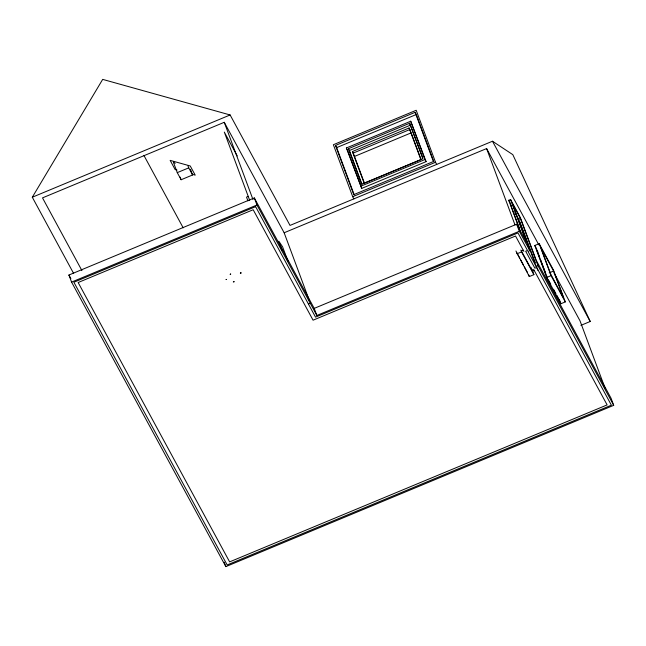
<?xml version="1.0" encoding="UTF-8"?>
<svg xmlns="http://www.w3.org/2000/svg" width="646" height="646" viewBox="0 0 646 646"><rect width="100%" height="100%" fill="white"/><g stroke="black" fill="none" stroke-linecap="round" stroke-linejoin="round"><path stroke-width="0.97" d="M73.628 273.444L32.3 197.224L102.69 79.385L230.129 114.964L290.022 225.414L492.478 141.232L512.819 154.652L590.218 321.49L580.907 325.358M248.25 196.36L246.53 197.127L247.919 200.866M32.3 197.224L230.129 114.964M309.386 300.616L284.151 232.762L224.259 122.304L42.507 197.878L81.913 270.553M177.262 172.635L188.737 167.863L192.597 174.977L181.122 179.741L177.262 172.635L173.419 162.291M335.484 145.447L415.112 112.331L416.29 114.504L336.663 147.619L335.484 145.447L353.782 194.64L433.409 161.524L415.112 112.331M346.353 147.991L410.711 121.23L426.094 161.637L361.736 188.398L346.353 147.991L347.112 149.396M409.645 123.257L422.872 158.819L361.663 184.263L348.444 148.709L409.645 123.257L422.807 157.826M348.444 148.709L349.421 150.526L410.63 125.074M409.104 127.973L420.877 159.61L364.174 183.189L352.409 151.544L409.104 127.973L411.187 132.858L354.484 156.437M352.409 151.544L353.233 153.078L409.935 129.499M68.936 275.018L254.33 197.926L314.222 308.376L316.855 315.458L519.311 231.268L529.817 250.648L528 251.407L536.188 266.515L538.013 265.756L613.7 405.341L225.85 566.615L71.569 282.092L68.936 275.018L70.858 278.563M71.569 282.092L256.963 205L316.855 315.458M360.597 186.298L424.955 159.53L426.094 161.637M435.525 162.251L416.194 110.28L333.368 144.72L352.7 196.691L435.525 162.251L436.696 164.423M284.151 232.762L486.608 148.572L538.821 244.858M520.466 231.801L508.741 200.276L510.566 199.517L520.28 217.436L536.14 260.088L611.068 398.259L613.7 405.341M308.408 304L310.233 303.24M514.967 212.526L518.609 219.244L520.434 218.485L538.013 265.756M314.222 308.376L516.679 224.194L526.425 242.169L510.566 199.517M523.244 250.228L521.419 250.979L532.409 271.247L534.234 270.496M534.799 245.488L539.168 243.671L553.396 269.931L565.298 301.908L560.93 303.725L546.694 277.473L534.799 245.488L536.697 248.993M516.986 253.813L521.548 251.908L533.887 274.663L529.324 276.561L515.936 250.995M549.197 272.854L553.557 271.037L563.522 297.822L550.901 274.55L540.936 247.765L553.557 271.037M546.694 277.473L551.062 275.656L565.298 301.908M177.028 170.068L175.114 169.535L170.148 160.369L190.247 165.982L195.213 175.147L192.338 174.339M173.548 162.186L175.203 163.301M492.478 141.232L590.218 321.49M554.147 273.129L580.011 320.828L605.245 388.69M520.434 218.485L512.238 203.377L529.817 250.648M537.973 252.166L536.576 249.574L547.469 278.087M508.741 200.276L510.59 203.692M511.325 205.816L510.421 204.136L519.562 228.716M548.406 279.807L550.739 284.119M553.549 289.295L555.883 293.607M556.82 295.327L559.153 299.639M535.284 262.615L519.836 221.901M523.874 251.399L515.532 236.008L313.076 320.19L253.184 209.732L78.15 282.52L229.629 561.883L607.119 404.913L533.596 269.317M516.848 252.885L519.715 258.166M520.676 259.934L523.543 265.215M524.495 266.984L527.362 272.265M352.7 196.691L353.879 198.863M237.244 155.944L224.307 132.091L249.703 200.381M143.888 155.371L183.181 227.828M539.168 243.671L551.062 275.656M559.533 299.962L560.93 303.725M538.037 252.957L539.668 257.342M540.678 260.055L545.054 271.821M536.955 267.92L537.868 270.375M518.609 219.244L536.188 266.515M516.679 224.194L519.311 231.268M531.795 269.027L533.887 274.663M531.004 267.468L532.409 271.247M486.608 148.572L514.999 224.913M520.854 250.034L521.548 251.908M528.622 274.687L529.324 276.561M416.646 115.448L433.886 161.807M410.711 121.23L424.955 159.53M411.534 133.803L420.998 159.247M353.233 153.078L364.296 182.826M349.421 150.526L361.954 184.207M347.491 150.098L361.736 188.398M336.663 147.619L354.25 194.922M288.1 261.662L282.585 246.837L278.854 241.208L282.302 250.478M254.33 197.926L256.963 205M224.259 122.304L252.998 199.59M190.497 169.333L192.597 174.977M188.034 165.982L188.737 167.863M180.145 177.125L181.122 179.741M224.202 562.19L225.85 566.615M233.553 281.648L233.295 281.971L234.288 281.696L233.553 281.648M240.578 272.862L240.312 273.185L241.313 272.911L240.578 272.862M230.687 274.041L230.218 274.284L230.687 274.041M255.63 206.663L73.878 282.245L227.174 564.951L611.382 405.187L536.681 267.428L534.864 268.179L525.683 251.254L527.507 250.503L517.979 232.94L315.531 317.121L255.63 206.663M226.585 279.532L226.116 279.419L226.585 279.532"/></g></svg>
